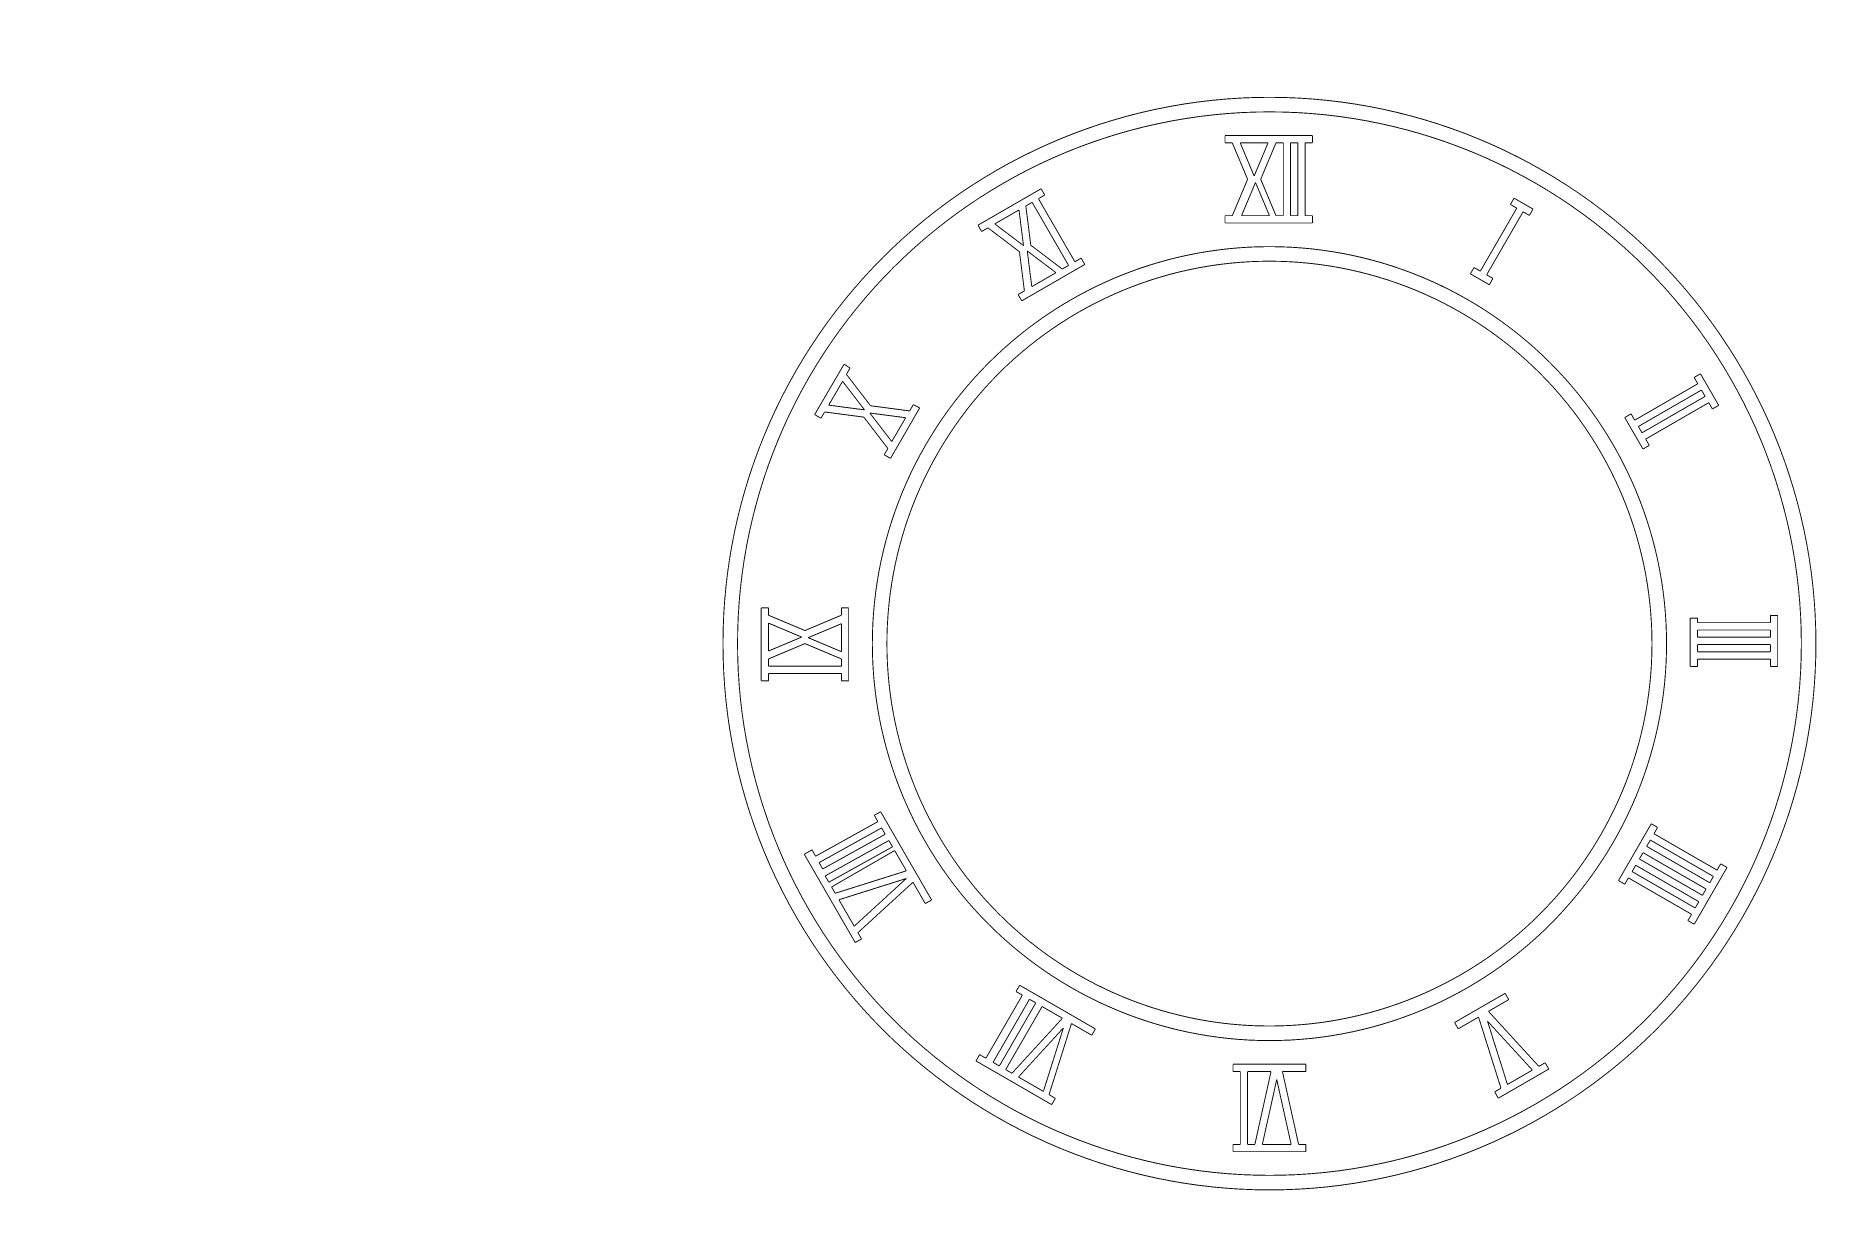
# Model space of a CAD drawing. Extents: x 1.3 to 20.5, y 2.4 to 15.2.
import ezdxf

# ---------------------------------------------------------------- set-up
doc = ezdxf.new("R2010")
doc.units = 0
doc.layers.get('0').update_dxf_attribs({"linetype": 'CONTINUOUS'})

msp = doc.modelspace()

# ---------------------------------------------------------------- linework, layer by layer
at = {"color": 0}
for points, const_width in [([(16.064, 15.1967), (16.064, 15.1967)], 0.00708), ([(20.504, 8.62771), (20.5019, 8.78228), (20.4958, 8.93674), (20.4858, 9.09104), (20.4717, 9.24496), (20.4535, 9.39849), (20.4313, 9.55149), (20.4051, 9.70389), (20.375, 9.85553), (20.3408, 10.0063), (20.3028, 10.1561), (20.2608, 10.305), (20.215, 10.4526), (20.1653, 10.599), (20.1118, 10.744), (20.0544, 10.8876), (19.9935, 11.0297), (19.9288, 11.1701), (19.8604, 11.3087), (19.7883, 11.4455), (19.7128, 11.5805), (19.6338, 11.7133), (19.5512, 11.8441), (19.4654, 11.9726), (19.3761, 12.0988), (19.2836, 12.2227), (19.1879, 12.3441), (19.089, 12.463), (18.9871, 12.5793), (18.8822, 12.6928), (18.7743, 12.8035), (18.6636, 12.9114), (18.55, 13.0163), (18.4337, 13.1183), (18.315, 13.2171), (18.1935, 13.3128), (18.0697, 13.4053), (17.9435, 13.4946), (17.8149, 13.5805), (17.684, 13.663), (17.5512, 13.742), (17.4164, 13.8175), (17.2796, 13.8896), (17.1408, 13.9579), (17.0006, 14.0226), (16.8585, 14.0836), (16.7149, 14.141), (16.5697, 14.1944), (16.4233, 14.2442), (16.2757, 14.29), (16.1269, 14.3319), (15.9771, 14.37), (15.8262, 14.4042), (15.6747, 14.4343), (15.5224, 14.4606), (15.3693, 14.4826), (15.2158, 14.5008), (15.0618, 14.515), (14.9075, 14.5251), (14.7531, 14.5313), (14.5985, 14.5332), (14.4439, 14.5313), (14.2894, 14.5251), (14.1351, 14.515), (13.9811, 14.5008), (13.8276, 14.4826), (13.6746, 14.4606), (13.5223, 14.4343), (13.3707, 14.4042), (13.2199, 14.37), (13.07, 14.3319), (12.9212, 14.29), (12.7736, 14.2442), (12.6272, 14.1944), (12.4822, 14.141), (12.3385, 14.0836), (12.1965, 14.0226), (12.0561, 13.9579), (11.9174, 13.8896), (11.7806, 13.8175), (11.6457, 13.742), (11.5129, 13.663), (11.3821, 13.5805), (11.2536, 13.4946), (11.1273, 13.4053), (11.0034, 13.3128), (10.882, 13.2171), (10.7632, 13.1183), (10.6469, 13.0163), (10.5334, 12.9114), (10.4226, 12.8035), (10.3148, 12.6928), (10.2098, 12.5793), (10.1079, 12.463), (10.0091, 12.3441), (9.91331, 12.2227), (9.82081, 12.0988), (9.73161, 11.9726), (9.64572, 11.8441), (9.56321, 11.7133), (9.48415, 11.5805), (9.40864, 11.4455), (9.33664, 11.3087), (9.26824, 11.1701), (9.2035, 11.0297), (9.14253, 10.8876), (9.08524, 10.744), (9.03168, 10.599), (8.98199, 10.4526), (8.93614, 10.305), (8.89421, 10.1561), (8.85612, 10.0063), (8.82206, 9.85553), (8.79189, 9.70389), (8.76568, 9.55149), (8.74349, 9.39849), (8.72532, 9.24496), (8.71115, 9.09104), (8.70107, 8.93674), (8.69499, 8.78228), (8.69299, 8.62771), (8.69499, 8.4731), (8.70107, 8.31862), (8.71115, 8.16433), (8.72532, 8.01042), (8.74349, 7.85688), (8.76568, 7.70389), (8.79189, 7.55149), (8.82206, 7.39985), (8.85612, 7.24908), (8.89421, 7.09924), (8.93614, 6.95042), (8.98199, 6.80279), (9.03168, 6.65636), (9.08524, 6.51133), (9.14253, 6.36774), (9.2035, 6.22569), (9.26824, 6.08529), (9.33664, 5.94667), (9.40864, 5.80985), (9.48415, 5.67492), (9.56321, 5.54204), (9.64572, 5.41129), (9.73161, 5.28276), (9.82081, 5.15653), (9.91331, 5.03261), (10.0091, 4.91124), (10.1079, 4.79237), (10.2098, 4.67611), (10.3148, 4.56261), (10.4226, 4.45188), (10.5334, 4.34397), (10.6469, 4.23904), (10.7632, 4.1371), (10.882, 4.03825), (11.0034, 3.94254), (11.1273, 3.85004), (11.2536, 3.76079), (11.3821, 3.67492), (11.5129, 3.59239), (11.6457, 3.51335), (11.7806, 3.43782), (11.9174, 3.36583), (12.0561, 3.29747), (12.1965, 3.23275), (12.3385, 3.17171), (12.4822, 3.11442), (12.6272, 3.06093), (12.7736, 3.01124), (12.9212, 2.96539), (13.07, 2.92339), (13.2199, 2.88536), (13.3707, 2.85124), (13.5223, 2.82107), (13.6746, 2.79486), (13.8276, 2.77268), (13.9811, 2.7545), (14.1351, 2.7404), (14.2894, 2.73025), (14.4439, 2.72418), (14.5985, 2.72217), (14.7531, 2.72418), (14.9075, 2.73025), (15.0618, 2.7404), (15.2158, 2.7545), (15.3693, 2.77268), (15.5224, 2.79486), (15.6747, 2.82107), (15.8262, 2.85124), (15.9771, 2.88536), (16.1269, 2.92339), (16.2757, 2.96539), (16.4233, 3.01124), (16.5697, 3.06093), (16.7149, 3.11442), (16.8585, 3.17171), (17.0006, 3.23275), (17.1408, 3.29747), (17.2796, 3.36583), (17.4164, 3.43782), (17.5512, 3.51335), (17.684, 3.59239), (17.8149, 3.67492), (17.9435, 3.76079), (18.0697, 3.85004), (18.1935, 3.94254), (18.315, 4.03825), (18.4337, 4.1371), (18.55, 4.23904), (18.6636, 4.34397), (18.7743, 4.45188), (18.8822, 4.56261), (18.9871, 4.67611), (19.089, 4.79237), (19.1879, 4.91124), (19.2836, 5.03261), (19.3761, 5.15653), (19.4654, 5.28276), (19.5512, 5.41129), (19.6338, 5.54204), (19.7128, 5.67492), (19.7883, 5.80985), (19.8604, 5.94667), (19.9288, 6.08529), (19.9935, 6.22569), (20.0544, 6.36774), (20.1118, 6.51133), (20.1653, 6.65636), (20.215, 6.80279), (20.2608, 6.95042), (20.3028, 7.09924), (20.3408, 7.24908), (20.375, 7.39985), (20.4051, 7.55149), (20.4313, 7.70389), (20.4535, 7.85688), (20.4717, 8.01042), (20.4858, 8.16433), (20.4958, 8.31862), (20.5019, 8.4731), (20.504, 8.62771)], 0.00985), ([(20.3465, 8.62771), (20.3446, 8.77815), (20.3386, 8.9285), (20.3288, 9.07867), (20.315, 9.22851), (20.2974, 9.37793), (20.2758, 9.52686), (20.2503, 9.67518), (20.221, 9.82275), (20.1878, 9.96951), (20.1507, 10.1154), (20.1099, 10.2602), (20.0653, 10.4039), (20.0168, 10.5464), (19.9647, 10.6876), (19.909, 10.8274), (19.8496, 10.9656), (19.7865, 11.1023), (19.72, 11.2372), (19.65, 11.3704), (19.5764, 11.5017), (19.4994, 11.631), (19.4192, 11.7583), (19.3356, 11.8834), (19.2488, 12.0063), (19.1588, 12.1268), (19.0656, 12.245), (18.9693, 12.3607), (18.8701, 12.4738), (18.7679, 12.5844), (18.6629, 12.6922), (18.5551, 12.7972), (18.4447, 12.8993), (18.3315, 12.9985), (18.2158, 13.0947), (18.0976, 13.1879), (17.9771, 13.2779), (17.8542, 13.3648), (17.729, 13.4484), (17.6018, 13.5287), (17.4725, 13.6056), (17.3412, 13.6791), (17.2081, 13.7492), (17.0731, 13.8158), (16.9364, 13.8788), (16.7982, 13.9382), (16.6583, 13.9939), (16.5172, 14.046), (16.3747, 14.0944), (16.231, 14.139), (16.0861, 14.1799), (15.9403, 14.2169), (15.7936, 14.2501), (15.646, 14.2794), (15.4976, 14.305), (15.3487, 14.3265), (15.1993, 14.3443), (15.0494, 14.3581), (14.8993, 14.3678), (14.7489, 14.3738), (14.5985, 14.3757), (14.4481, 14.3738), (14.2976, 14.3678), (14.1475, 14.3581), (13.9976, 14.3443), (13.8482, 14.3265), (13.6993, 14.305), (13.551, 14.2794), (13.4034, 14.2501), (13.2566, 14.2169), (13.1108, 14.1799), (12.9659, 14.139), (12.8223, 14.0944), (12.6797, 14.046), (12.5386, 13.9939), (12.3988, 13.9382), (12.2606, 13.8788), (12.1239, 13.8158), (11.9889, 13.7492), (11.8557, 13.6791), (11.7244, 13.6056), (11.5952, 13.5287), (11.4679, 13.4484), (11.3428, 13.3648), (11.2199, 13.2779), (11.0993, 13.1879), (10.9811, 13.0947), (10.8655, 12.9985), (10.7523, 12.8993), (10.6418, 12.7972), (10.534, 12.6922), (10.429, 12.5844), (10.3269, 12.4738), (10.2277, 12.3607), (10.1314, 12.245), (10.0383, 12.1268), (9.94824, 12.0063), (9.86139, 11.8834), (9.77778, 11.7583), (9.69749, 11.631), (9.62056, 11.5017), (9.54704, 11.3704), (9.47694, 11.2372), (9.41038, 11.1023), (9.34739, 10.9656), (9.28797, 10.8274), (9.23226, 10.6876), (9.18018, 10.5464), (9.13178, 10.4039), (9.08713, 10.2602), (9.04633, 10.1154), (9.00928, 9.96951), (8.97607, 9.82275), (8.94672, 9.67518), (8.92122, 9.52686), (8.89963, 9.37793), (8.88194, 9.22851), (8.86817, 9.07867), (8.85835, 8.9285), (8.85243, 8.77815), (8.85047, 8.62771), (8.85243, 8.47721), (8.85835, 8.32687), (8.86817, 8.17671), (8.88194, 8.02686), (8.89963, 7.87744), (8.92122, 7.72851), (8.94672, 7.58018), (8.97607, 7.43261), (9.00928, 7.28586), (9.04633, 7.13997), (9.08713, 6.99517), (9.13178, 6.85146), (9.18018, 6.70893), (9.23226, 6.56776), (9.28797, 6.428), (9.34739, 6.28976), (9.41038, 6.1531), (9.47694, 6.01812), (9.54704, 5.88499), (9.62056, 5.75369), (9.69749, 5.62435), (9.77778, 5.49707), (9.86139, 5.37196), (9.94824, 5.24908), (10.0383, 5.12853), (10.1314, 5.01036), (10.2277, 4.89464), (10.3269, 4.78153), (10.429, 4.67101), (10.534, 4.56321), (10.6418, 4.45822), (10.7523, 4.35607), (10.8655, 4.25683), (10.9811, 4.16064), (11.0993, 4.06749), (11.2199, 3.97743), (11.3428, 3.89057), (11.4679, 3.80697), (11.5952, 3.72667), (11.7244, 3.64974), (11.8557, 3.57622), (11.9889, 3.50618), (12.1239, 3.43961), (12.2606, 3.37663), (12.3988, 3.31722), (12.5386, 3.26144), (12.6797, 3.20936), (12.8223, 3.16097), (12.9659, 3.11637), (13.1108, 3.07553), (13.2566, 3.03847), (13.4034, 3.00526), (13.551, 2.97592), (13.6993, 2.95042), (13.8482, 2.92882), (13.9976, 2.91114), (14.1475, 2.89735), (14.2976, 2.88753), (14.4481, 2.88163), (14.5985, 2.87967), (14.7489, 2.88163), (14.8993, 2.88753), (15.0494, 2.89735), (15.1993, 2.91114), (15.3487, 2.92882), (15.4976, 2.95042), (15.646, 2.97592), (15.7936, 3.00526), (15.9403, 3.03847), (16.0861, 3.07553), (16.231, 3.11637), (16.3747, 3.16097), (16.5172, 3.20936), (16.6583, 3.26144), (16.7982, 3.31722), (16.9364, 3.37663), (17.0731, 3.43961), (17.2081, 3.50618), (17.3412, 3.57622), (17.4725, 3.64974), (17.6018, 3.72667), (17.729, 3.80697), (17.8542, 3.89057), (17.9771, 3.97743), (18.0976, 4.06749), (18.2158, 4.16064), (18.3315, 4.25683), (18.4447, 4.35607), (18.5551, 4.45822), (18.6629, 4.56321), (18.7679, 4.67101), (18.8701, 4.78153), (18.9693, 4.89464), (19.0656, 5.01036), (19.1588, 5.12853), (19.2488, 5.24908), (19.3356, 5.37196), (19.4192, 5.49707), (19.4994, 5.62435), (19.5764, 5.75369), (19.65, 5.88499), (19.72, 6.01812), (19.7865, 6.1531), (19.8496, 6.28976), (19.909, 6.428), (19.9647, 6.56776), (20.0168, 6.70893), (20.0653, 6.85146), (20.1099, 6.99517), (20.1507, 7.13997), (20.1878, 7.28586), (20.221, 7.43261), (20.2503, 7.58018), (20.2758, 7.72851), (20.2974, 7.87744), (20.315, 8.02686), (20.3288, 8.17671), (20.3386, 8.32687), (20.3446, 8.47721), (20.3465, 8.62771)], 0.00985), ([(13.1354, 14.3492), (13.1354, 14.3492)], 0.00708), ([(13.1734, 14.1964), (13.1734, 14.1964)], 0.00708), ([(18.8899, 8.62771), (18.8883, 8.74001), (18.8839, 8.85226), (18.8765, 8.96436), (18.8664, 9.07628), (18.8531, 9.18782), (18.8369, 9.29899), (18.8179, 9.40972), (18.7961, 9.51992), (18.7713, 9.6295), (18.7436, 9.73839), (18.7131, 9.84651), (18.6799, 9.95378), (18.6436, 10.0602), (18.6047, 10.1656), (18.5632, 10.2699), (18.5189, 10.3732), (18.4718, 10.4752), (18.4221, 10.5759), (18.3699, 10.6753), (18.3149, 10.7733), (18.2575, 10.8699), (18.1975, 10.9649), (18.1351, 11.0583), (18.0703, 11.1501), (18.0031, 11.2401), (17.9335, 11.3283), (17.8617, 11.4147), (17.7875, 11.4992), (17.7112, 11.5817), (17.6329, 11.6621), (17.5525, 11.7405), (17.47, 11.8168), (17.3854, 11.8908), (17.2992, 11.9627), (17.2108, 12.0322), (17.1208, 12.0994), (17.0292, 12.1643), (16.9357, 12.2267), (16.8407, 12.2867), (16.7442, 12.3441), (16.6461, 12.399), (16.5467, 12.4513), (16.446, 12.501), (16.3439, 12.548), (16.2407, 12.5924), (16.1364, 12.634), (16.031, 12.6729), (15.9246, 12.709), (15.8172, 12.7423), (15.7092, 12.7728), (15.6003, 12.8005), (15.4907, 12.8253), (15.3806, 12.8472), (15.2699, 12.8662), (15.1586, 12.8823), (15.0471, 12.8955), (14.9351, 12.9058), (14.8231, 12.9131), (14.7108, 12.9175), (14.5985, 12.919), (14.4861, 12.9175), (14.3739, 12.9131), (14.2618, 12.9058), (14.1499, 12.8955), (14.0383, 12.8823), (13.9271, 12.8662), (13.8165, 12.8472), (13.7063, 12.8253), (13.5967, 12.8005), (13.4878, 12.7728), (13.3797, 12.7423), (13.2724, 12.709), (13.166, 12.6729), (13.0606, 12.634), (12.9563, 12.5924), (12.853, 12.548), (12.751, 12.501), (12.6503, 12.4513), (12.5508, 12.399), (12.4528, 12.3441), (12.3563, 12.2867), (12.2612, 12.2267), (12.1679, 12.1643), (12.0761, 12.0994), (11.9861, 12.0322), (11.8978, 11.9627), (11.8115, 11.8908), (11.727, 11.8168), (11.6445, 11.7405), (11.5641, 11.6621), (11.4856, 11.5817), (11.4094, 11.4992), (11.3353, 11.4147), (11.2635, 11.3283), (11.1939, 11.2401), (11.1267, 11.1501), (11.0618, 11.0583), (10.9995, 10.9649), (10.9395, 10.8699), (10.8821, 10.7733), (10.8272, 10.6753), (10.7748, 10.5759), (10.7252, 10.4752), (10.6782, 10.3732), (10.6338, 10.2699), (10.5922, 10.1656), (10.5533, 10.0602), (10.5172, 9.95378), (10.4838, 9.84651), (10.4534, 9.73839), (10.4257, 9.6295), (10.4009, 9.51992), (10.379, 9.40972), (10.36, 9.29899), (10.3439, 9.18782), (10.3307, 9.07628), (10.3204, 8.96436), (10.313, 8.85226), (10.3086, 8.74001), (10.3071, 8.62771), (10.3086, 8.51535), (10.313, 8.4031), (10.3204, 8.29101), (10.3307, 8.17914), (10.3439, 8.06754), (10.36, 7.95638), (10.379, 7.84565), (10.4009, 7.73546), (10.4257, 7.62592), (10.4534, 7.51699), (10.4838, 7.4089), (10.5172, 7.3016), (10.5533, 7.19521), (10.5922, 7.08979), (10.6338, 6.98546), (10.6782, 6.88226), (10.7252, 6.78022), (10.7748, 6.67947), (10.8272, 6.58003), (10.8821, 6.48204), (10.9395, 6.38547), (10.9995, 6.29047), (11.0618, 6.19706), (11.1267, 6.10531), (11.1939, 6.01531), (11.2635, 5.92708), (11.3353, 5.84071), (11.4094, 5.75624), (11.4856, 5.67372), (11.5641, 5.59326), (11.6445, 5.51486), (11.727, 5.43858), (11.8115, 5.36453), (11.8978, 5.29269), (11.9861, 5.22314), (12.0761, 5.15593), (12.1679, 5.0911), (12.2612, 5.02869), (12.3563, 4.96869), (12.4528, 4.91129), (12.5508, 4.85639), (12.6503, 4.8041), (12.751, 4.75439), (12.853, 4.70736), (12.9563, 4.66303), (13.0606, 4.62136), (13.166, 4.58251), (13.2724, 4.54639), (13.3797, 4.51307), (13.4878, 4.48258), (13.5967, 4.45492), (13.7063, 4.43012), (13.8165, 4.40821), (13.9271, 4.38921), (14.0383, 4.37304), (14.1499, 4.35986), (14.2618, 4.34956), (14.3739, 4.34224), (14.4861, 4.33783), (14.5985, 4.33637), (14.7108, 4.33783), (14.8231, 4.34224), (14.9351, 4.34956), (15.0471, 4.35986), (15.1586, 4.37304), (15.2699, 4.38921), (15.3806, 4.40821), (15.4907, 4.43012), (15.6003, 4.45492), (15.7092, 4.48258), (15.8172, 4.51307), (15.9246, 4.54639), (16.031, 4.58251), (16.1364, 4.62136), (16.2407, 4.66303), (16.3439, 4.70736), (16.446, 4.75439), (16.5467, 4.8041), (16.6461, 4.85639), (16.7442, 4.91129), (16.8407, 4.96869), (16.9357, 5.02869), (17.0292, 5.0911), (17.1208, 5.15593), (17.2108, 5.22314), (17.2992, 5.29269), (17.3854, 5.36453), (17.47, 5.43858), (17.5525, 5.51486), (17.6329, 5.59326), (17.7112, 5.67372), (17.7875, 5.75624), (17.8617, 5.84071), (17.9335, 5.92708), (18.0031, 6.01531), (18.0703, 6.10531), (18.1351, 6.19706), (18.1975, 6.29047), (18.2575, 6.38547), (18.3149, 6.48204), (18.3699, 6.58003), (18.4221, 6.67947), (18.4718, 6.78022), (18.5189, 6.88226), (18.5632, 6.98546), (18.6047, 7.08979), (18.6436, 7.19521), (18.6799, 7.3016), (18.7131, 7.4089), (18.7436, 7.51699), (18.7713, 7.62592), (18.7961, 7.73546), (18.8179, 7.84565), (18.8369, 7.95638), (18.8531, 8.06754), (18.8664, 8.17914), (18.8765, 8.29101), (18.8839, 8.4031), (18.8883, 8.51535), (18.8899, 8.62771)], 0.00985), ([(18.7324, 8.62771), (18.731, 8.73589), (18.7267, 8.84403), (18.7196, 8.95204), (18.7097, 9.05979), (18.6969, 9.16726), (18.6814, 9.27436), (18.6632, 9.38103), (18.6421, 9.48714), (18.6181, 9.59272), (18.5915, 9.6976), (18.5621, 9.80176), (18.53, 9.90511), (18.4953, 10.0076), (18.4578, 10.1092), (18.4176, 10.2096), (18.375, 10.3091), (18.3296, 10.4073), (18.2818, 10.5044), (18.2314, 10.6002), (18.1785, 10.6946), (18.1232, 10.7876), (18.0654, 10.8791), (18.0053, 10.9691), (17.9429, 11.0575), (17.8781, 11.1442), (17.8111, 11.2292), (17.7418, 11.3124), (17.6706, 11.3938), (17.5971, 11.4732), (17.5215, 11.5508), (17.444, 11.6263), (17.3646, 11.6998), (17.2832, 11.7711), (17.2, 11.8403), (17.115, 11.9073), (17.0283, 11.9721), (16.94, 12.0345), (16.85, 12.0946), (16.7585, 12.1524), (16.6654, 12.2077), (16.571, 12.2606), (16.4751, 12.311), (16.3782, 12.3588), (16.2799, 12.4041), (16.1804, 12.4469), (16.0799, 12.487), (15.9785, 12.5244), (15.876, 12.5592), (15.7726, 12.5913), (15.6685, 12.6207), (15.5635, 12.6473), (15.4579, 12.6712), (15.3518, 12.6923), (15.2451, 12.7107), (15.1381, 12.7262), (15.0306, 12.7389), (14.9228, 12.7488), (14.8149, 12.7559), (14.7067, 12.7601), (14.5985, 12.7616), (14.4903, 12.7601), (14.3822, 12.7559), (14.2742, 12.7488), (14.1664, 12.7389), (14.0589, 12.7262), (13.9518, 12.7107), (13.8452, 12.6923), (13.739, 12.6712), (13.6335, 12.6473), (13.5286, 12.6207), (13.4244, 12.5913), (13.3211, 12.5592), (13.2186, 12.5244), (13.117, 12.487), (13.0165, 12.4469), (12.9171, 12.4041), (12.8188, 12.3588), (12.7217, 12.311), (12.626, 12.2606), (12.5316, 12.2077), (12.4385, 12.1524), (12.347, 12.0946), (12.2571, 12.0345), (12.1687, 11.9721), (12.0819, 11.9073), (11.997, 11.8403), (11.9137, 11.7711), (11.8324, 11.6998), (11.7529, 11.6263), (11.6754, 11.5508), (11.5999, 11.4732), (11.5264, 11.3938), (11.4551, 11.3124), (11.3858, 11.2292), (11.3188, 11.1442), (11.2541, 11.0575), (11.1917, 10.9691), (11.1316, 10.8791), (11.0738, 10.7876), (11.0184, 10.6946), (10.9656, 10.6002), (10.9152, 10.5044), (10.8673, 10.4073), (10.822, 10.3091), (10.7793, 10.2096), (10.7392, 10.1092), (10.7017, 10.0076), (10.6669, 9.90511), (10.6349, 9.80176), (10.6055, 9.6976), (10.5788, 9.59272), (10.555, 9.48714), (10.5339, 9.38103), (10.5155, 9.27436), (10.5, 9.16726), (10.4872, 9.05979), (10.4774, 8.95204), (10.4703, 8.84403), (10.466, 8.73589), (10.4646, 8.62771), (10.466, 8.51947), (10.4703, 8.41135), (10.4774, 8.30333), (10.4872, 8.19558), (10.5, 8.08811), (10.5155, 7.98101), (10.5339, 7.87435), (10.555, 7.76824), (10.5788, 7.66265), (10.6055, 7.55778), (10.6349, 7.45361), (10.6669, 7.35026), (10.7017, 7.24778), (10.7392, 7.14626), (10.7793, 7.04574), (10.822, 6.94629), (10.8673, 6.84804), (10.9152, 6.75097), (10.9656, 6.65517), (11.0184, 6.56076), (11.0738, 6.46778), (11.1316, 6.37625), (11.1917, 6.28624), (11.2541, 6.19786), (11.3188, 6.11117), (11.3858, 6.02615), (11.4551, 5.94299), (11.5264, 5.8616), (11.5999, 5.78212), (11.6754, 5.70458), (11.7529, 5.62907), (11.8324, 5.55561), (11.9137, 5.48426), (11.997, 5.4151), (12.0819, 5.3481), (12.1687, 5.28331), (12.2571, 5.22086), (12.347, 5.16075), (12.4385, 5.10297), (12.5316, 5.04764), (12.626, 4.99479), (12.7217, 4.94439), (12.8188, 4.89654), (12.9171, 4.85124), (13.0165, 4.80849), (13.117, 4.76839), (13.2186, 4.73096), (13.3211, 4.69618), (13.4244, 4.66407), (13.5286, 4.63471), (13.6335, 4.60807), (13.739, 4.58415), (13.8452, 4.56304), (13.9518, 4.54471), (14.0589, 4.52919), (14.1664, 4.5165), (14.2742, 4.50657), (14.3822, 4.49951), (14.4903, 4.49522), (14.5985, 4.49382), (14.7067, 4.49522), (14.8149, 4.49951), (14.9228, 4.50657), (15.0306, 4.5165), (15.1381, 4.52919), (15.2451, 4.54471), (15.3518, 4.56304), (15.4579, 4.58415), (15.5635, 4.60807), (15.6685, 4.63471), (15.7726, 4.66407), (15.876, 4.69618), (15.9785, 4.73096), (16.0799, 4.76839), (16.1804, 4.80849), (16.2799, 4.85124), (16.3782, 4.89654), (16.4751, 4.94439), (16.571, 4.99479), (16.6654, 5.04764), (16.7585, 5.10297), (16.85, 5.16075), (16.94, 5.22086), (17.0283, 5.28331), (17.115, 5.3481), (17.2, 5.4151), (17.2832, 5.48426), (17.3646, 5.55561), (17.444, 5.62907), (17.5215, 5.70458), (17.5971, 5.78212), (17.6706, 5.8616), (17.7418, 5.94299), (17.8111, 6.02615), (17.8781, 6.11117), (17.9429, 6.19786), (18.0053, 6.28624), (18.0654, 6.37625), (18.1232, 6.46778), (18.1785, 6.56076), (18.2314, 6.65517), (18.2818, 6.75097), (18.3296, 6.84804), (18.375, 6.94629), (18.4176, 7.04574), (18.4578, 7.14626), (18.4953, 7.24778), (18.53, 7.35026), (18.5621, 7.45361), (18.5915, 7.55778), (18.6181, 7.66265), (18.6421, 7.76824), (18.6632, 7.87435), (18.6814, 7.98101), (18.6969, 8.08811), (18.7097, 8.19558), (18.7196, 8.30333), (18.7267, 8.41135), (18.731, 8.51947), (18.7324, 8.62771)], 0.00985), ([(13.8043, 12.8451), (13.8043, 12.8451)], 0.00708), ([(13.9096, 12.7039), (13.9096, 12.7039)], 0.00708), ([(1.26855, 2.66851), (1.26855, 2.66851)], 0.00708), ([(5.27588, 2.45025), (5.27588, 2.45025)], 0.00708)]:
    msp.add_lwpolyline(points, close=True, dxfattribs=dict(at, const_width=const_width))
at = {"color": 0, "const_width": 0.00985}
for points in [[(14.1182, 14.1199), (15.0631, 14.1199)], [(14.1182, 14.1199), (14.1182, 14.0411)], [(15.0631, 14.1199), (15.0631, 14.0411)], [(14.1182, 14.0411), (14.1969, 14.0411)], [(14.1969, 14.0411), (14.3624, 13.6473)], [(14.4331, 13.6824), (14.2824, 14.0411)], [(14.2824, 14.0411), (14.5839, 14.0411)], [(14.4331, 13.6824), (14.5839, 14.0411)], [(14.5039, 13.6473), (14.6693, 14.0411)], [(14.6693, 14.0411), (14.7481, 14.0411)], [(14.7481, 14.0411), (14.7481, 13.2537)], [(14.8268, 14.0411), (14.8268, 13.2537)], [(14.8268, 14.0411), (14.9056, 14.0411)], [(14.9056, 14.0411), (14.9056, 13.2537)], [(14.9843, 14.0411), (15.0631, 14.0411)], [(14.9843, 14.0411), (14.9843, 13.2537)], [(11.4491, 13.1512), (12.131, 13.5448)], [(12.1022, 13.4373), (12.1704, 13.4766)], [(12.131, 13.5448), (12.1704, 13.4766)], [(14.1969, 13.2537), (14.3624, 13.6473)], [(14.4476, 13.6124), (14.2969, 13.2537)], [(14.4476, 13.6124), (14.5985, 13.2537)], [(14.5039, 13.6473), (14.6693, 13.2537)], [(11.6306, 13.165), (11.8918, 13.3158)], [(11.9405, 12.9298), (11.8918, 13.3158)], [(11.9658, 13.3585), (12.034, 13.3979)], [(12.0193, 12.9348), (11.9658, 13.3585)], [(12.034, 13.3979), (12.4276, 12.716)], [(12.1022, 13.4373), (12.4958, 12.7554)], [(17.2711, 13.3355), (16.8774, 12.6536)], [(17.3393, 13.2961), (16.9456, 12.6142)], [(17.2422, 13.4431), (17.2029, 13.3749)], [(17.2029, 13.3749), (17.2711, 13.3355)], [(17.2422, 13.4431), (17.4468, 13.3249)], [(17.3393, 13.2961), (17.4075, 13.2568)], [(17.4468, 13.3249), (17.4075, 13.2568)], [(11.4491, 13.1512), (11.4884, 13.083)], [(11.4884, 13.083), (11.5566, 13.1223)], [(11.5566, 13.1223), (11.8968, 12.8641)], [(11.9405, 12.9298), (11.6306, 13.165)], [(14.1182, 13.1749), (14.1182, 13.2537)], [(14.1182, 13.2537), (14.1969, 13.2537)], [(14.1182, 13.1749), (15.0631, 13.1749)], [(14.2969, 13.2537), (14.5985, 13.2537)], [(14.6693, 13.2537), (14.7481, 13.2537)], [(14.8268, 13.2537), (14.9056, 13.2537)], [(14.9843, 13.2537), (15.0631, 13.2537)], [(15.0631, 13.1749), (15.0631, 13.2537)], [(12.0193, 12.9348), (12.3594, 12.6766)], [(11.9503, 12.4404), (11.8968, 12.8641)], [(11.9215, 12.3328), (12.6034, 12.7265)], [(11.9813, 12.8725), (12.0301, 12.4864)], [(11.9813, 12.8725), (12.2913, 12.6373)], [(12.3594, 12.6766), (12.4276, 12.716)], [(12.4958, 12.7554), (12.564, 12.7947)], [(12.564, 12.7947), (12.6034, 12.7265)], [(12.0301, 12.4864), (12.2913, 12.6373)], [(16.7699, 12.6248), (16.8092, 12.693)], [(16.7699, 12.6248), (16.9744, 12.5067)], [(16.8092, 12.693), (16.8774, 12.6536)], [(16.9456, 12.6142), (17.0137, 12.5749)], [(16.9744, 12.5067), (17.0137, 12.5749)], [(11.8821, 12.401), (11.9503, 12.4404)], [(11.9215, 12.3328), (11.8821, 12.401)], [(9.68365, 11.1037), (10.0015, 11.6475)], [(10.0015, 11.6475), (10.0663, 11.6068)], [(10.0272, 11.5384), (10.0663, 11.6068)], [(19.2564, 11.5442), (19.1882, 11.5048)], [(19.2564, 11.5442), (19.4532, 11.2033)], [(9.83529, 11.2056), (9.98563, 11.4633)], [(10.2225, 11.1546), (9.98563, 11.4633)], [(10.2878, 11.1989), (10.0272, 11.5384)], [(19.2275, 11.4367), (18.5457, 11.043)], [(19.2669, 11.3685), (18.585, 10.9748)], [(19.1882, 11.5048), (19.2275, 11.4367)], [(19.2669, 11.3685), (19.3063, 11.3003)], [(10.2225, 11.1546), (9.83529, 11.2056)], [(10.2878, 11.1989), (10.7106, 11.1432)], [(10.5036, 10.6298), (10.8186, 11.1753)], [(10.7106, 11.1432), (10.7499, 11.2114)], [(10.7499, 11.2114), (10.8186, 11.1753)], [(19.3063, 11.3003), (18.6244, 10.9066)], [(19.3457, 11.2321), (18.6638, 10.8384)], [(19.3457, 11.2321), (19.385, 11.1639)], [(19.4532, 11.2033), (19.385, 11.1639)], [(9.68365, 11.1037), (9.75163, 11.064)], [(9.75163, 11.064), (9.79139, 11.1319)], [(9.79139, 11.1319), (10.2148, 11.0762)], [(10.4748, 10.7374), (10.2148, 11.0762)], [(10.2801, 11.1204), (10.6673, 11.0695)], [(10.2801, 11.1204), (10.517, 10.8118)], [(10.517, 10.8118), (10.6673, 11.0695)], [(18.4381, 11.0718), (18.5062, 11.1112)], [(18.4381, 11.0718), (18.6349, 10.7308)], [(18.5062, 11.1112), (18.5457, 11.043)], [(18.585, 10.9748), (18.6244, 10.9066)], [(18.6638, 10.8384), (18.7032, 10.7702)], [(10.4354, 10.6692), (10.4748, 10.7374)], [(10.5036, 10.6298), (10.4354, 10.6692)], [(18.6349, 10.7308), (18.7032, 10.7702)], [(9.10633, 9.01335), (9.18511, 9.01335)], [(9.10633, 9.01335), (9.10633, 8.22597)], [(9.18511, 9.01335), (9.18511, 8.93463)], [(9.18511, 8.93463), (9.57878, 8.7691)], [(9.54378, 8.6984), (9.18511, 8.84918)], [(9.18511, 8.84918), (9.18511, 8.54758)], [(9.9725, 8.93463), (9.57878, 8.7691)], [(9.9725, 9.01335), (9.9725, 8.93463)], [(10.0512, 9.01335), (9.9725, 9.01335)], [(10.0512, 9.01335), (10.0512, 8.22597)], [(19.1456, 8.90283), (19.1456, 8.38157)], [(19.2244, 8.90283), (19.1456, 8.90283)], [(19.2244, 8.90283), (19.2244, 8.854)], [(19.2244, 8.854), (20.0118, 8.854)], [(20.0118, 8.93272), (20.0118, 8.854)], [(20.0118, 8.93272), (20.0906, 8.93272)], [(20.0906, 8.93272), (20.0906, 8.38157)], [(9.54378, 8.6984), (9.18511, 8.54758)], [(9.61382, 8.69174), (9.9725, 8.8425)], [(9.61382, 8.69174), (9.9725, 8.5409)], [(9.9725, 8.8425), (9.9725, 8.5409)], [(19.2244, 8.77522), (19.2244, 8.6965)], [(19.2244, 8.77522), (20.0118, 8.77522)], [(19.2244, 8.6965), (20.0118, 8.6965)], [(20.0118, 8.77522), (20.0118, 8.6965)], [(9.57878, 8.62771), (9.18511, 8.46218)], [(9.57878, 8.62771), (9.9725, 8.46218)], [(19.2244, 8.61778), (19.2244, 8.53901)], [(19.2244, 8.61778), (20.0118, 8.61778)], [(19.2244, 8.53901), (20.0118, 8.53901)], [(20.0118, 8.61778), (20.0118, 8.53901)], [(9.18511, 8.46218), (9.18511, 8.3834)], [(9.18511, 8.3834), (9.9725, 8.3834)], [(9.18511, 8.30469), (9.9725, 8.30469)], [(9.18511, 8.30469), (9.18511, 8.22597)], [(9.9725, 8.46218), (9.9725, 8.3834)], [(9.9725, 8.30469), (9.9725, 8.22597)], [(19.2244, 8.38157), (19.1456, 8.38157)], [(19.2244, 8.46029), (20.0118, 8.46029)], [(19.2244, 8.46029), (19.2244, 8.38157)], [(20.0118, 8.46029), (20.0118, 8.38157)], [(20.0118, 8.38157), (20.0906, 8.38157)], [(9.10633, 8.22597), (9.18511, 8.22597)], [(9.9725, 8.22597), (10.0512, 8.22597)], [(10.3971, 6.81017), (10.3283, 6.77192)], [(10.3677, 6.70367), (10.3283, 6.77192)], [(10.9481, 5.85579), (10.3971, 6.81017)], [(10.3677, 6.70367), (9.6939, 6.32921)], [(10.4071, 6.63547), (9.73215, 6.26036)], [(10.4465, 6.56728), (9.77046, 6.19151)], [(10.4465, 6.56728), (10.4071, 6.63547)], [(18.7247, 6.68018), (18.3704, 6.06646)], [(18.7247, 6.68018), (18.7929, 6.64079)], [(18.7929, 6.64079), (18.7535, 6.5726)], [(18.7535, 6.5726), (19.4356, 6.17893)], [(9.65565, 6.398), (9.57112, 6.35101)], [(10.1221, 5.39665), (9.57112, 6.35101)], [(9.6939, 6.32921), (9.65565, 6.398)], [(10.4858, 6.49908), (9.79747, 6.11649)], [(10.5252, 6.43088), (9.83686, 6.04829)], [(10.5483, 6.39074), (9.86643, 5.99707)], [(10.5252, 6.43088), (10.4858, 6.49908)], [(10.675, 6.17139), (10.5483, 6.39074)], [(18.6354, 6.36806), (18.5961, 6.29986)], [(18.6354, 6.36806), (19.3174, 5.97433)], [(18.7142, 6.50444), (18.6749, 6.43625)], [(18.6749, 6.43625), (19.3567, 6.04254)], [(18.7142, 6.50444), (19.3961, 6.11074)], [(9.77046, 6.19151), (9.73215, 6.26036)], [(9.90582, 5.92888), (10.675, 6.17139)], [(18.5567, 6.23167), (18.5174, 6.16347)], [(18.5174, 6.16347), (19.1993, 5.76975)], [(18.5567, 6.23167), (19.2386, 5.83794)], [(18.5961, 6.29986), (19.2781, 5.90614)], [(19.5431, 6.20774), (19.1887, 5.59403)], [(19.4749, 6.24713), (19.4356, 6.17893)], [(19.5431, 6.20774), (19.4749, 6.24713)], [(9.83686, 6.04829), (9.79747, 6.11649)], [(9.90582, 5.92888), (9.86643, 5.99707)], [(9.94612, 5.859), (10.6739, 6.08849)], [(10.1113, 5.57297), (10.6739, 6.08849)], [(10.1516, 5.5031), (10.7462, 6.04801)], [(10.8793, 5.81754), (10.7462, 6.04801)], [(18.4386, 6.02707), (18.3704, 6.06646)], [(18.4779, 6.09526), (18.4386, 6.02707)], [(18.4779, 6.09526), (19.1599, 5.70156)], [(19.3174, 5.97433), (19.2781, 5.90614)], [(19.3961, 6.11074), (19.3567, 6.04254)], [(10.1113, 5.57297), (9.94612, 5.859)], [(10.9481, 5.85579), (10.8793, 5.81754)], [(19.2386, 5.83794), (19.1993, 5.76975)], [(19.1599, 5.70156), (19.1206, 5.6334)], [(19.1206, 5.6334), (19.1887, 5.59403)], [(10.191, 5.43494), (10.1221, 5.39665)], [(10.191, 5.43494), (10.1516, 5.5031)], [(11.9282, 4.82731), (11.5344, 4.1454)], [(11.8994, 4.93485), (11.86, 4.86669)], [(11.9282, 4.82731), (11.86, 4.86669)], [(12.7176, 4.4624), (11.8994, 4.93485)], [(17.1449, 4.84711), (16.5993, 4.53217)], [(17.1449, 4.84711), (17.1843, 4.77897)], [(12.0053, 4.78321), (11.6116, 4.10129)], [(12.0735, 4.74387), (11.6798, 4.06196)], [(12.1417, 4.70449), (11.748, 4.02257)], [(12.0735, 4.74387), (12.0053, 4.78321)], [(12.3611, 4.57781), (12.1417, 4.70449)], [(17.1843, 4.77897), (16.9649, 4.65229)], [(17.5097, 4.05767), (16.9649, 4.65229)], [(11.8162, 3.98318), (12.3611, 4.57781)], [(11.8861, 3.94287), (12.3716, 4.47282)], [(12.1555, 3.78728), (12.3716, 4.47282)], [(12.2164, 3.75168), (12.4589, 4.52089)], [(12.6783, 4.39421), (12.4589, 4.52089)], [(12.7176, 4.4624), (12.6783, 4.39421)], [(16.5993, 4.53217), (16.6387, 4.46397)], [(16.8581, 4.59065), (16.6387, 4.46397)], [(17.1006, 3.82146), (16.8581, 4.59065)], [(17.1704, 3.86176), (16.9543, 4.54725)], [(17.4399, 4.01736), (16.9543, 4.54725)], [(11.4663, 4.18474), (11.4269, 4.11654)], [(12.2452, 3.64415), (11.4269, 4.11654)], [(11.5344, 4.1454), (11.4663, 4.18474)], [(11.6798, 4.06196), (11.6116, 4.10129)], [(14.2047, 4.08046), (14.2047, 4.00168)], [(14.9922, 4.08046), (14.2047, 4.08046)], [(14.9922, 4.08046), (14.9922, 4.00168)], [(17.5779, 4.09706), (17.5097, 4.05767)], [(17.5779, 4.09706), (17.6174, 4.02886)], [(11.8162, 3.98318), (11.748, 4.02257)], [(12.1555, 3.78728), (11.8861, 3.94287)], [(14.2835, 4.00168), (14.2047, 4.00168)], [(14.2835, 4.00168), (14.2835, 3.21431)], [(14.3622, 4.00168), (14.3622, 3.21431)], [(14.6156, 4.00168), (14.3622, 4.00168)], [(14.441, 3.21431), (14.6156, 4.00168)], [(14.5217, 3.21431), (14.6772, 3.91601)], [(14.8328, 3.21431), (14.6772, 3.91601)], [(14.9922, 4.00168), (14.7389, 4.00168)], [(14.9135, 3.21431), (14.7389, 4.00168)], [(17.6174, 4.02886), (17.0718, 3.71386)], [(17.4399, 4.01736), (17.1704, 3.86176)], [(12.2846, 3.71229), (12.2164, 3.75168)], [(12.2846, 3.71229), (12.2452, 3.64415)], [(17.1006, 3.82146), (17.0324, 3.78207)], [(17.0324, 3.78207), (17.0718, 3.71386)], [(14.2047, 3.21431), (14.2047, 3.13558)], [(14.2835, 3.21431), (14.2047, 3.21431)], [(14.9922, 3.13558), (14.2047, 3.13558)], [(14.441, 3.21431), (14.3622, 3.21431)], [(14.8328, 3.21431), (14.5217, 3.21431)], [(14.9922, 3.21431), (14.9135, 3.21431)], [(14.9922, 3.21431), (14.9922, 3.13558)]]:
    msp.add_lwpolyline(points, dxfattribs=at)

doc.saveas('drawing.dxf')
